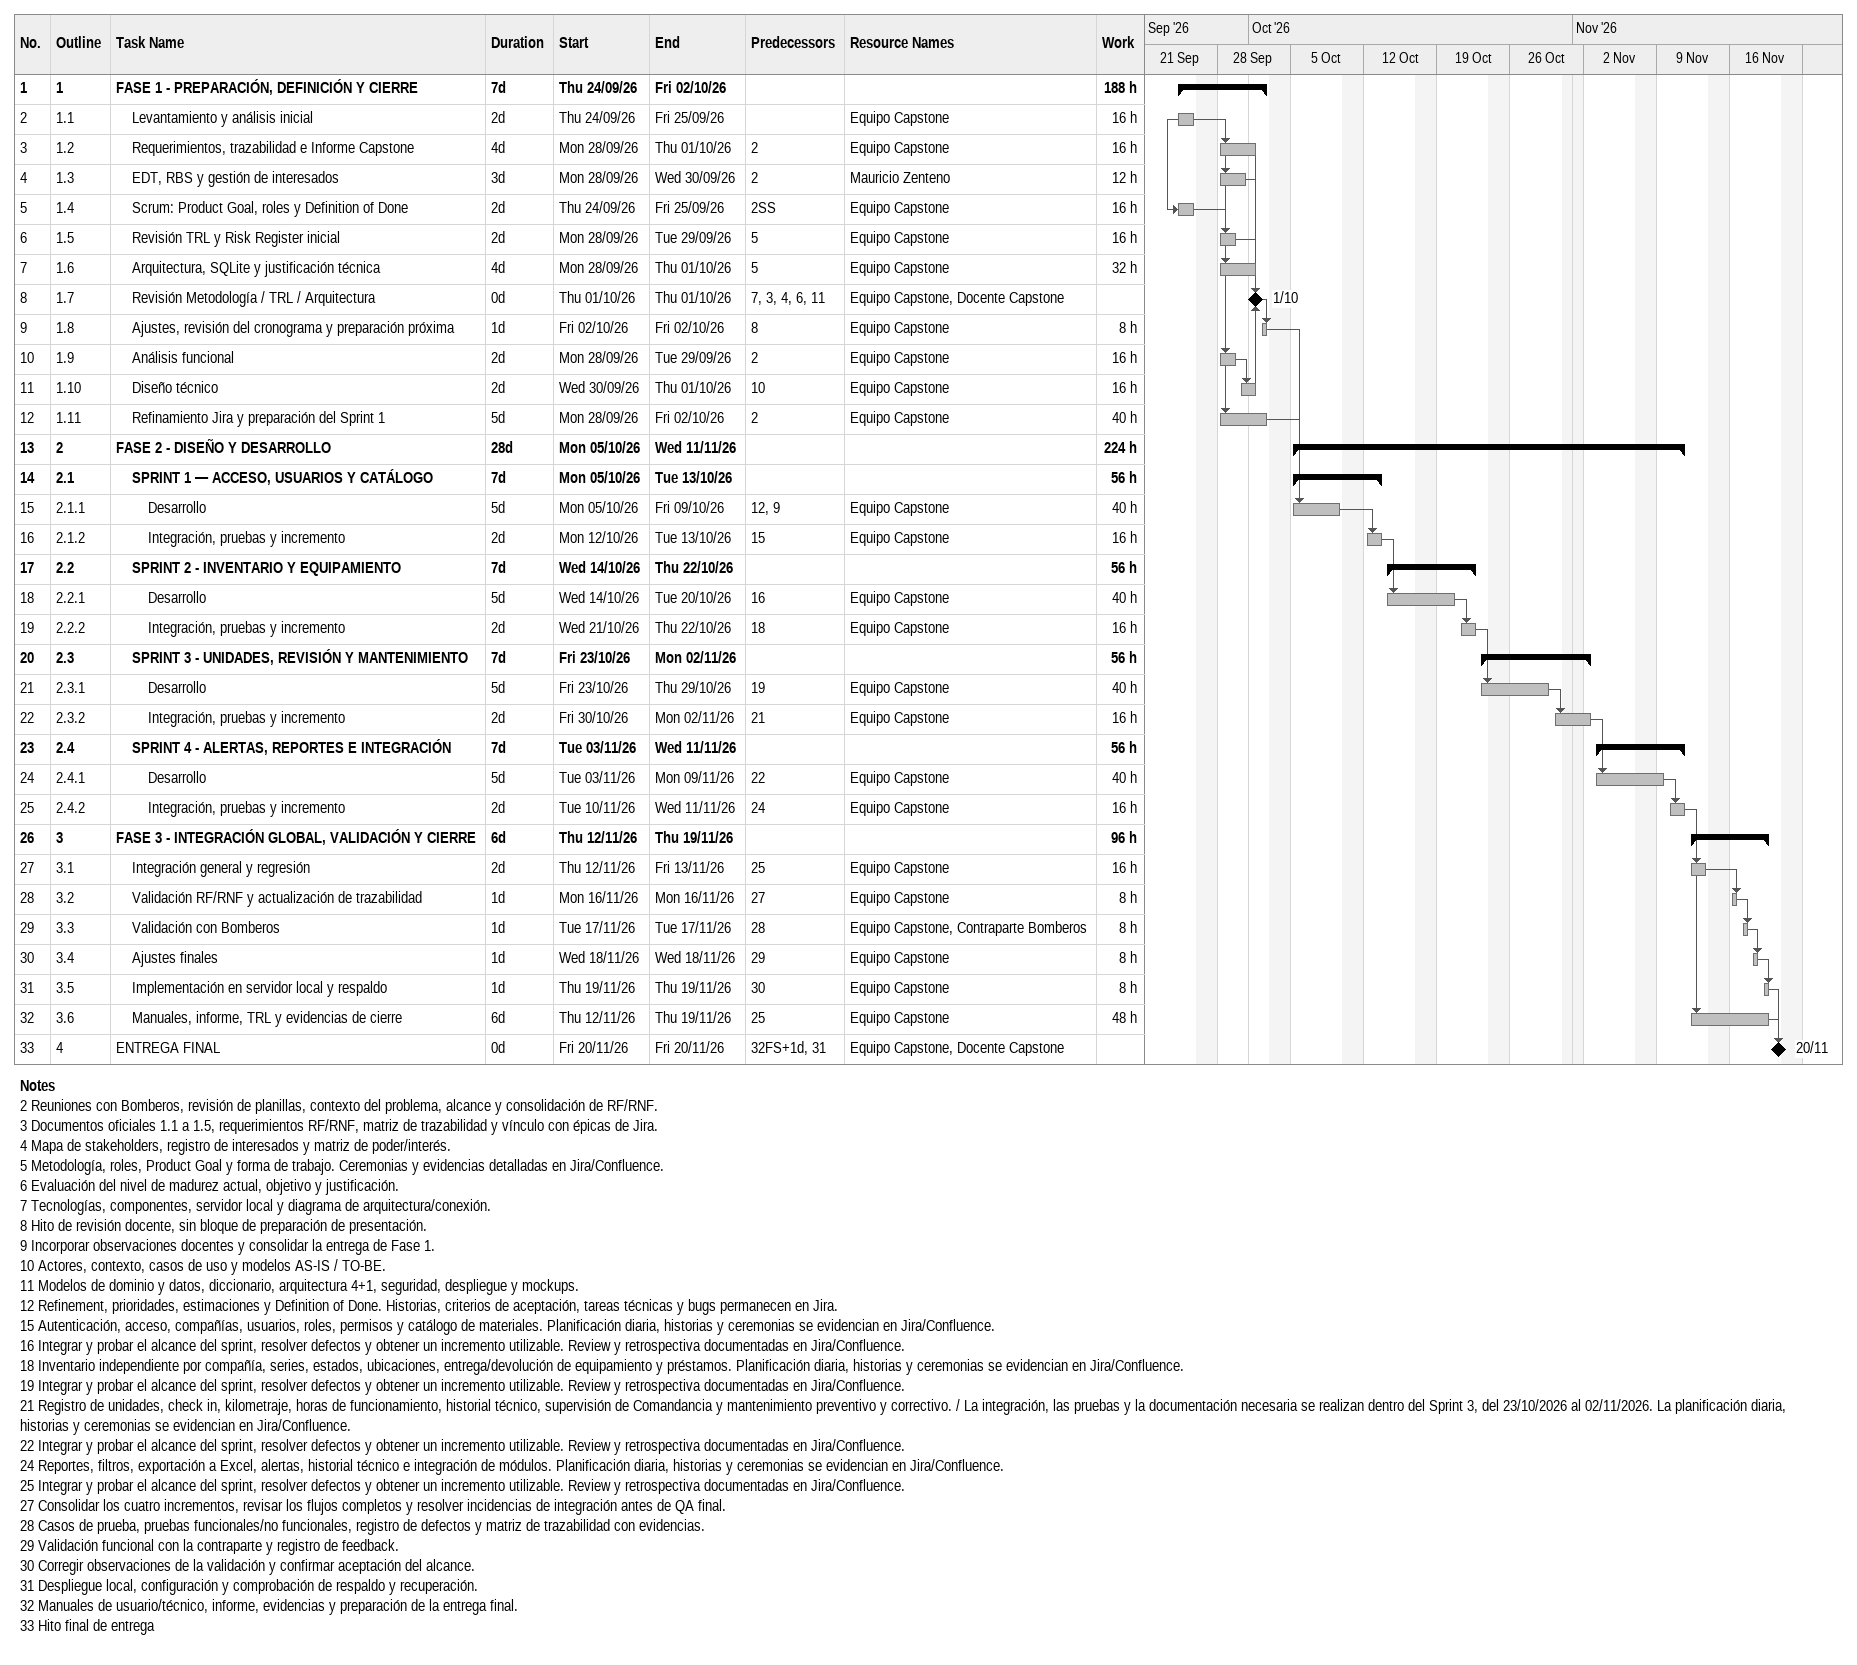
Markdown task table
| ID | WBS | Task | Duration | Start | Finish | Predecessors | Resources | Work (h) |
|---|---|---|---|---|---|---|---|---|
| 1 | 1 | **FASE 1 - PREPARACIÓN, DEFINICIÓN Y CIERRE** | 7d | 2026-09-24 | 2026-10-02 |  |  | 188 |
| 2 | 1.1 | Levantamiento y análisis inicial | 2d | 2026-09-24 | 2026-09-25 |  | Equipo Capstone | 16 |
| 3 | 1.2 | Requerimientos, trazabilidad e Informe Capstone | 4d | 2026-09-28 | 2026-10-01 | 2 | Equipo Capstone | 16 |
| 4 | 1.3 | EDT, RBS y gestión de interesados | 3d | 2026-09-28 | 2026-09-30 | 2 | Mauricio Zenteno | 12 |
| 5 | 1.4 | Scrum: Product Goal, roles y Definition of Done | 2d | 2026-09-24 | 2026-09-25 | 2SS | Equipo Capstone | 16 |
| 6 | 1.5 | Revisión TRL y Risk Register inicial | 2d | 2026-09-28 | 2026-09-29 | 5 | Equipo Capstone | 16 |
| 7 | 1.6 | Arquitectura, SQLite y justificación técnica | 4d | 2026-09-28 | 2026-10-01 | 5 | Equipo Capstone | 32 |
| 8 | 1.7 | Revisión Metodología / TRL / Arquitectura | 0d | 2026-10-01 | 2026-10-01 | 7, 3, 4, 6, 11 | Equipo Capstone, Docente Capstone |  |
| 9 | 1.8 | Ajustes, revisión del cronograma y preparación próxima | 1d | 2026-10-02 | 2026-10-02 | 8 | Equipo Capstone | 8 |
| 10 | 1.9 | Análisis funcional | 2d | 2026-09-28 | 2026-09-29 | 2 | Equipo Capstone | 16 |
| 11 | 1.10 | Diseño técnico | 2d | 2026-09-30 | 2026-10-01 | 10 | Equipo Capstone | 16 |
| 12 | 1.11 | Refinamiento Jira y preparación del Sprint 1 | 5d | 2026-09-28 | 2026-10-02 | 2 | Equipo Capstone | 40 |
| 13 | 2 | **FASE 2 - DISEÑO Y DESARROLLO** | 28d | 2026-10-05 | 2026-11-11 |  |  | 224 |
| 14 | 2.1 | **SPRINT 1 — ACCESO, USUARIOS Y CATÁLOGO** | 7d | 2026-10-05 | 2026-10-13 |  |  | 56 |
| 15 | 2.1.1 | Desarrollo | 5d | 2026-10-05 | 2026-10-09 | 12, 9 | Equipo Capstone | 40 |
| 16 | 2.1.2 | Integración, pruebas y incremento | 2d | 2026-10-12 | 2026-10-13 | 15 | Equipo Capstone | 16 |
| 17 | 2.2 | **SPRINT 2 - INVENTARIO Y EQUIPAMIENTO** | 7d | 2026-10-14 | 2026-10-22 |  |  | 56 |
| 18 | 2.2.1 | Desarrollo | 5d | 2026-10-14 | 2026-10-20 | 16 | Equipo Capstone | 40 |
| 19 | 2.2.2 | Integración, pruebas y incremento | 2d | 2026-10-21 | 2026-10-22 | 18 | Equipo Capstone | 16 |
| 20 | 2.3 | **SPRINT 3 - UNIDADES, REVISIÓN Y MANTENIMIENTO** | 7d | 2026-10-23 | 2026-11-02 |  |  | 56 |
| 21 | 2.3.1 | Desarrollo | 5d | 2026-10-23 | 2026-10-29 | 19 | Equipo Capstone | 40 |
| 22 | 2.3.2 | Integración, pruebas y incremento | 2d | 2026-10-30 | 2026-11-02 | 21 | Equipo Capstone | 16 |
| 23 | 2.4 | **SPRINT 4 - ALERTAS, REPORTES E INTEGRACIÓN** | 7d | 2026-11-03 | 2026-11-11 |  |  | 56 |
| 24 | 2.4.1 | Desarrollo | 5d | 2026-11-03 | 2026-11-09 | 22 | Equipo Capstone | 40 |
| 25 | 2.4.2 | Integración, pruebas y incremento | 2d | 2026-11-10 | 2026-11-11 | 24 | Equipo Capstone | 16 |
| 26 | 3 | **FASE 3 - INTEGRACIÓN GLOBAL, VALIDACIÓN Y CIERRE** | 6d | 2026-11-12 | 2026-11-19 |  |  | 96 |
| 27 | 3.1 | Integración general y regresión | 2d | 2026-11-12 | 2026-11-13 | 25 | Equipo Capstone | 16 |
| 28 | 3.2 | Validación RF/RNF y actualización de trazabilidad | 1d | 2026-11-16 | 2026-11-16 | 27 | Equipo Capstone | 8 |
| 29 | 3.3 | Validación con Bomberos | 1d | 2026-11-17 | 2026-11-17 | 28 | Equipo Capstone, Contraparte Bomberos | 8 |
| 30 | 3.4 | Ajustes finales | 1d | 2026-11-18 | 2026-11-18 | 29 | Equipo Capstone | 8 |
| 31 | 3.5 | Implementación en servidor local y respaldo | 1d | 2026-11-19 | 2026-11-19 | 30 | Equipo Capstone | 8 |
| 32 | 3.6 | Manuales, informe, TRL y evidencias de cierre | 6d | 2026-11-12 | 2026-11-19 | 25 | Equipo Capstone | 48 |
| 33 | 4 | ENTREGA FINAL | 0d | 2026-11-20 | 2026-11-20 | 32FS+1d, 31 | Equipo Capstone, Docente Capstone |  |

Notes
- 2: Reuniones con Bomberos, revisión de planillas, contexto del problema, alcance y consolidación de RF/RNF.
- 3: Documentos oficiales 1.1 a 1.5, requerimientos RF/RNF, matriz de trazabilidad y vínculo con épicas de Jira.
- 4: Mapa de stakeholders, registro de interesados y matriz de poder/interés.
- 5: Metodología, roles, Product Goal y forma de trabajo. Ceremonias y evidencias detalladas en Jira/Confluence.
- 6: Evaluación del nivel de madurez actual, objetivo y justificación.
- 7: Tecnologías, componentes, servidor local y diagrama de arquitectura/conexión.
- 8: Hito de revisión docente, sin bloque de preparación de presentación.
- 9: Incorporar observaciones docentes y consolidar la entrega de Fase 1.
- 10: Actores, contexto, casos de uso y modelos AS-IS / TO-BE.
- 11: Modelos de dominio y datos, diccionario, arquitectura 4+1, seguridad, despliegue y mockups.
- 12: Refinement, prioridades, estimaciones y Definition of Done. Historias, criterios de aceptación, tareas técnicas y bugs permanecen en Jira.
- 15: Autenticación, acceso, compañías, usuarios, roles, permisos y catálogo de materiales. Planificación diaria, historias y ceremonias se evidencian en Jira/Confluence.
- 16: Integrar y probar el alcance del sprint, resolver defectos y obtener un incremento utilizable. Review y retrospectiva documentadas en Jira/Confluence.
- 18: Inventario independiente por compañía, series, estados, ubicaciones, entrega/devolución de equipamiento y préstamos. Planificación diaria, historias y ceremonias se evidencian en Jira/Confluence.
- 19: Integrar y probar el alcance del sprint, resolver defectos y obtener un incremento utilizable. Review y retrospectiva documentadas en Jira/Confluence.
- 21: Registro de unidades, check in, kilometraje, horas de funcionamiento, historial técnico, supervisión de Comandancia y mantenimiento preventivo y correctivo. / La integración, las pruebas y la documentación necesaria se realizan dentro del Sprint 3, del 23/10/2026 al 02/11/2026. La planificación diaria, historias y ceremonias se evidencian en Jira/Confluence.
- 22: Integrar y probar el alcance del sprint, resolver defectos y obtener un incremento utilizable. Review y retrospectiva documentadas en Jira/Confluence.
- 24: Reportes, filtros, exportación a Excel, alertas, historial técnico e integración de módulos. Planificación diaria, historias y ceremonias se evidencian en Jira/Confluence.
- 25: Integrar y probar el alcance del sprint, resolver defectos y obtener un incremento utilizable. Review y retrospectiva documentadas en Jira/Confluence.
- 27: Consolidar los cuatro incrementos, revisar los flujos completos y resolver incidencias de integración antes de QA final.
- 28: Casos de prueba, pruebas funcionales/no funcionales, registro de defectos y matriz de trazabilidad con evidencias.
- 29: Validación funcional con la contraparte y registro de feedback.
- 30: Corregir observaciones de la validación y confirmar aceptación del alcance.
- 31: Despliegue local, configuración y comprobación de respaldo y recuperación.
- 32: Manuales de usuario/técnico, informe, evidencias y preparación de la entrega final.
- 33: Hito final de entrega
